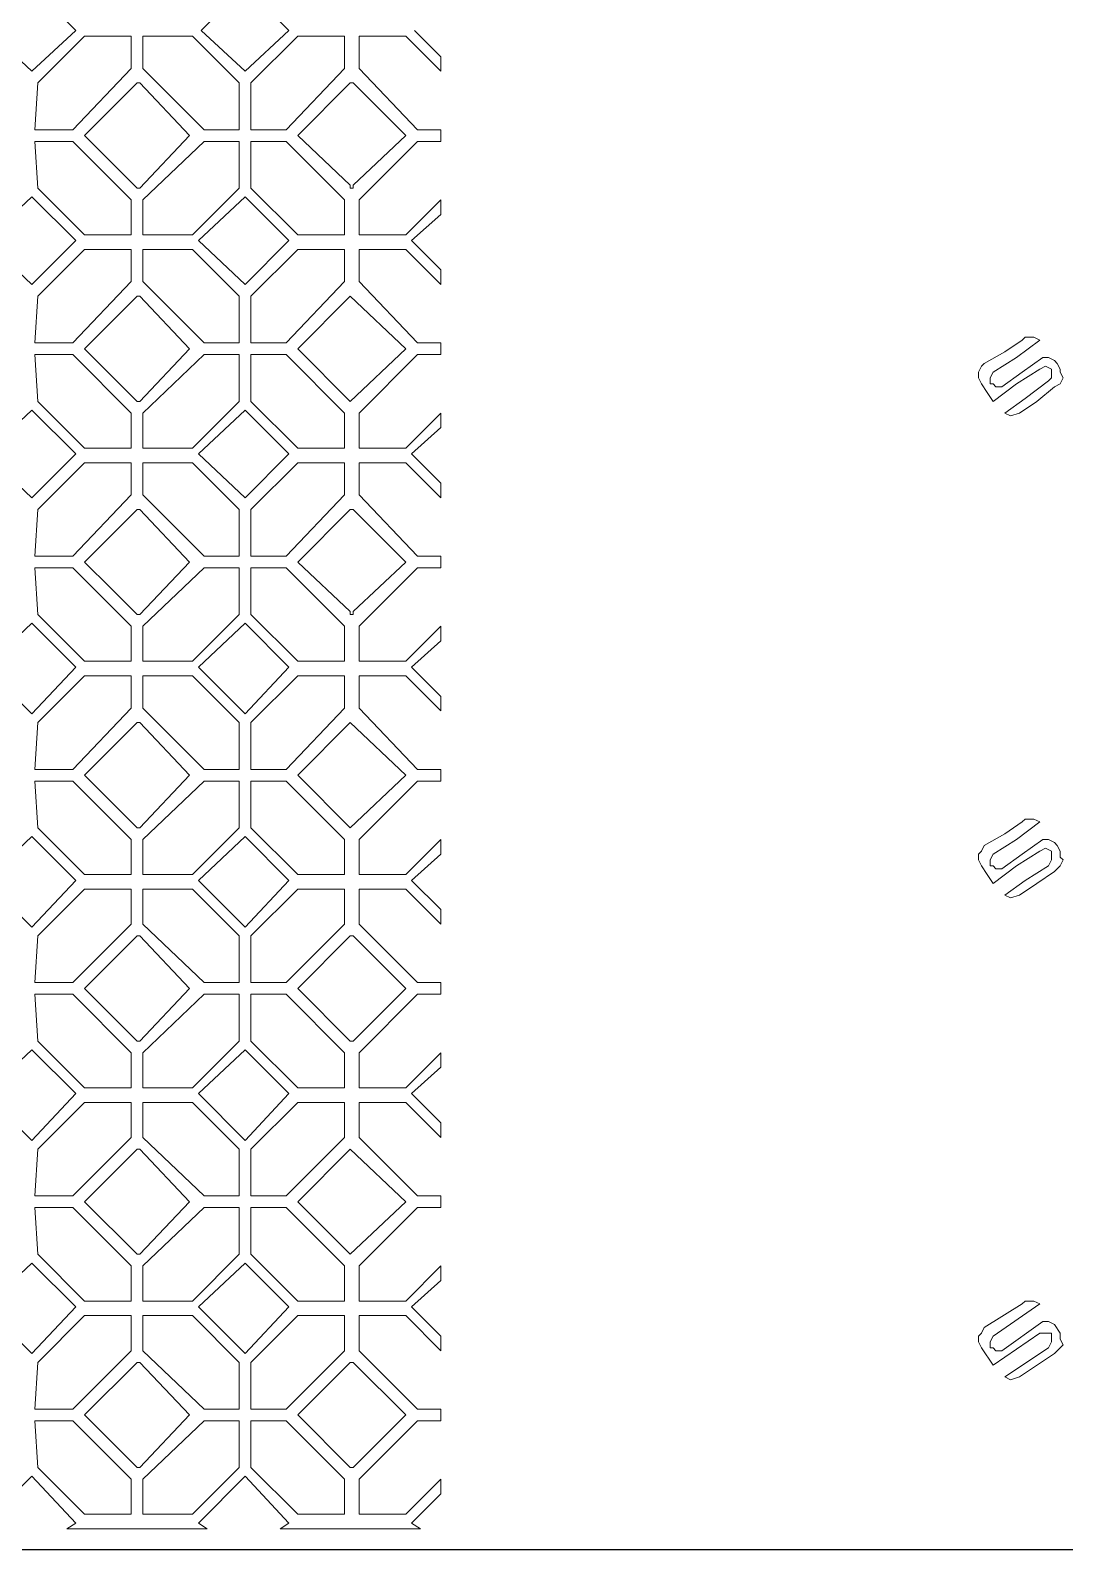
# Model space of a CAD drawing. Extents: x -66030 to 95157, y -13132 to 45879.
# Drawn here: x -18976 to -17593, y 24423 to 26454 of the extents above; entities that cross this region are included whole.
import ezdxf

# ---------------------------------------------------------------- set-up
doc = ezdxf.new("R2010")
doc.units = 0
doc.header["$LTSCALE"] = 100
doc.header["$MEASUREMENT"] = 0
doc.layers.get('0').update_dxf_attribs({"linetype": 'CONTINUOUS'})
doc.layers.add('3', color=11, linetype='CONTINUOUS')

msp = doc.modelspace()

# ---------------------------------------------------------------- linework, layer by layer
at = {"lineweight": 0}
for points in [[(-18915.2, 26454.1), (-18973.8, 26399.4), (-19032.4, 26454.1), (-18973.8, 26512.7), (-18915.2, 26454.1)], [(-18915.2, 26454.1), (-18973.8, 26399.4), (-19032.4, 26454.1), (-18973.8, 26512.7), (-18915.2, 26454.1)], [(-18630.1, 26454.1), (-18688.7, 26399.4), (-18747.3, 26454.1), (-18688.7, 26512.7), (-18630.1, 26454.1)], [(-18630.1, 26454.1), (-18688.7, 26399.4), (-18747.3, 26454.1), (-18688.7, 26512.7), (-18630.1, 26454.1)], [(-18841, 26446.3), (-18841, 26403.3), (-18919.1, 26321.3), (-18969.9, 26321.3), (-18966, 26383.8), (-18903.5, 26446.3), (-18841, 26446.3)], [(-18841, 26446.3), (-18841, 26403.3), (-18919.1, 26321.3), (-18969.9, 26321.3), (-18966, 26383.8), (-18903.5, 26446.3), (-18841, 26446.3)], [(-18825.4, 26446.3), (-18759, 26446.3), (-18696.5, 26383.8), (-18696.5, 26321.3), (-18743.4, 26321.3), (-18825.4, 26403.3), (-18825.4, 26446.3)], [(-18825.4, 26446.3), (-18759, 26446.3), (-18696.5, 26383.8), (-18696.5, 26321.3), (-18743.4, 26321.3), (-18825.4, 26403.3), (-18825.4, 26446.3)], [(-18555.9, 26446.3), (-18555.9, 26403.3), (-18634, 26321.3), (-18680.9, 26321.3), (-18680.9, 26383.8), (-18618.4, 26446.3), (-18555.9, 26446.3)], [(-18555.9, 26446.3), (-18555.9, 26403.3), (-18634, 26321.3), (-18680.9, 26321.3), (-18680.9, 26383.8), (-18618.4, 26446.3), (-18555.9, 26446.3)], [(-18762.9, 26313.5), (-18829.3, 26243.2), (-18833.2, 26243.2), (-18903.5, 26313.5), (-18833.2, 26383.8), (-18829.3, 26383.8), (-18762.9, 26313.5)], [(-18762.9, 26313.5), (-18829.3, 26243.2), (-18833.2, 26243.2), (-18903.5, 26313.5), (-18833.2, 26383.8), (-18829.3, 26383.8), (-18762.9, 26313.5)], [(-18473.9, 26313.5), (-18544.2, 26247.1), (-18544.2, 26243.2), (-18548.1, 26243.2), (-18548.1, 26247.1), (-18618.4, 26313.5), (-18548.1, 26383.8), (-18548.1, 26383.8), (-18544.2, 26383.8), (-18544.2, 26383.8), (-18473.9, 26313.5)], [(-18473.9, 26313.5), (-18544.2, 26247.1), (-18544.2, 26243.2), (-18548.1, 26243.2), (-18548.1, 26247.1), (-18618.4, 26313.5), (-18548.1, 26383.8), (-18548.1, 26383.8), (-18544.2, 26383.8), (-18544.2, 26383.8), (-18473.9, 26313.5)], [(-18841, 26180.7), (-18903.5, 26180.7), (-18966, 26243.2), (-18969.9, 26305.7), (-18919.1, 26305.7), (-18841, 26227.5), (-18841, 26180.7)], [(-18841, 26180.7), (-18903.5, 26180.7), (-18966, 26243.2), (-18969.9, 26305.7), (-18919.1, 26305.7), (-18841, 26227.5), (-18841, 26180.7)], [(-18825.4, 26180.7), (-18825.4, 26227.5), (-18743.4, 26305.7), (-18696.5, 26305.7), (-18696.5, 26243.2), (-18759, 26180.7), (-18825.4, 26180.7)], [(-18825.4, 26180.7), (-18825.4, 26227.5), (-18743.4, 26305.7), (-18696.5, 26305.7), (-18696.5, 26243.2), (-18759, 26180.7), (-18825.4, 26180.7)], [(-18555.9, 26180.7), (-18618.4, 26180.7), (-18680.9, 26243.2), (-18680.9, 26305.7), (-18634, 26305.7), (-18555.9, 26227.5), (-18555.9, 26180.7)], [(-18555.9, 26180.7), (-18618.4, 26180.7), (-18680.9, 26243.2), (-18680.9, 26305.7), (-18634, 26305.7), (-18555.9, 26227.5), (-18555.9, 26180.7)], [(-18973.8, 26231.4), (-18915.2, 26172.9), (-18973.8, 26114.3), (-19036.3, 26172.9), (-18973.8, 26231.4)], [(-18973.8, 26231.4), (-18915.2, 26172.9), (-18973.8, 26114.3), (-19036.3, 26172.9), (-18973.8, 26231.4)], [(-18688.7, 26231.4), (-18630.1, 26172.9), (-18688.7, 26114.3), (-18751.2, 26172.9), (-18688.7, 26231.4)], [(-18688.7, 26231.4), (-18630.1, 26172.9), (-18688.7, 26114.3), (-18751.2, 26172.9), (-18688.7, 26231.4)], [(-18841, 26161.1), (-18841, 26118.2), (-18919.1, 26036.1), (-18969.9, 26036.1), (-18966, 26098.6), (-18903.5, 26161.1), (-18841, 26161.1)], [(-18841, 26161.1), (-18841, 26118.2), (-18919.1, 26036.1), (-18969.9, 26036.1), (-18966, 26098.6), (-18903.5, 26161.1), (-18841, 26161.1)], [(-18825.4, 26161.1), (-18759, 26161.1), (-18696.5, 26098.6), (-18696.5, 26036.1), (-18743.4, 26036.1), (-18825.4, 26118.2), (-18825.4, 26161.1)], [(-18825.4, 26161.1), (-18759, 26161.1), (-18696.5, 26098.6), (-18696.5, 26036.1), (-18743.4, 26036.1), (-18825.4, 26118.2), (-18825.4, 26161.1)], [(-18555.9, 26161.1), (-18555.9, 26118.2), (-18634, 26036.1), (-18680.9, 26036.1), (-18680.9, 26098.6), (-18618.4, 26161.1), (-18555.9, 26161.1)], [(-18555.9, 26161.1), (-18555.9, 26118.2), (-18634, 26036.1), (-18680.9, 26036.1), (-18680.9, 26098.6), (-18618.4, 26161.1), (-18555.9, 26161.1)], [(-18762.9, 26028.3), (-18829.3, 25958), (-18833.2, 25958), (-18903.5, 26028.3), (-18833.2, 26098.6), (-18829.3, 26098.6), (-18762.9, 26028.3)], [(-18762.9, 26028.3), (-18829.3, 25958), (-18833.2, 25958), (-18903.5, 26028.3), (-18833.2, 26098.6), (-18829.3, 26098.6), (-18762.9, 26028.3)], [(-18473.9, 26028.3), (-18548.1, 25958), (-18618.4, 26028.3), (-18548.1, 26098.6), (-18473.9, 26028.3)], [(-18473.9, 26028.3), (-18548.1, 25958), (-18618.4, 26028.3), (-18548.1, 26098.6), (-18473.9, 26028.3)], [(-17700.5, 26008.8), (-17673.1, 26024.4), (-17649.7, 26040), (-17645.8, 26044), (-17638, 26044), (-17634.1, 26044), (-17626.3, 26040), (-17657.5, 26016.6), (-17688.8, 25997.1), (-17692.7, 25989.3), (-17692.7, 25985.4), (-17692.7, 25981.5), (-17688.8, 25981.5), (-17684.9, 25977.6), (-17677, 25977.6), (-17649.7, 25997.1), (-17622.4, 26016.6), (-17614.6, 26016.6), (-17606.7, 26012.7), (-17602.8, 26008.8), (-17598.9, 26001), (-17598.9, 25997.1), (-17595, 25989.3), (-17598.9, 25981.5), (-17606.7, 25977.6), (-17630.2, 25958), (-17653.6, 25942.4), (-17665.3, 25938.5), (-17673.1, 25942.4), (-17645.8, 25961.9), (-17614.6, 25985.4), (-17610.6, 25989.3), (-17610.6, 25997.1), (-17610.6, 26001), (-17610.6, 26001), (-17618.5, 26004.9), (-17626.3, 26001), (-17657.5, 25981.5), (-17688.8, 25958), (-17696.6, 25969.7), (-17704.4, 25981.5), (-17708.3, 25989.3), (-17708.3, 25997.1), (-17704.4, 26004.9), (-17700.5, 26008.8)], [(-18841, 25895.5), (-18903.5, 25895.5), (-18966, 25958), (-18969.9, 26020.5), (-18919.1, 26020.5), (-18841, 25942.4), (-18841, 25895.5)], [(-18841, 25895.5), (-18903.5, 25895.5), (-18966, 25958), (-18969.9, 26020.5), (-18919.1, 26020.5), (-18841, 25942.4), (-18841, 25895.5)], [(-18825.4, 25895.5), (-18825.4, 25942.4), (-18743.4, 26020.5), (-18696.5, 26020.5), (-18696.5, 25958), (-18759, 25895.5), (-18825.4, 25895.5)], [(-18825.4, 25895.5), (-18825.4, 25942.4), (-18743.4, 26020.5), (-18696.5, 26020.5), (-18696.5, 25958), (-18759, 25895.5), (-18825.4, 25895.5)], [(-18555.9, 25895.5), (-18618.4, 25895.5), (-18680.9, 25958), (-18680.9, 26020.5), (-18634, 26020.5), (-18555.9, 25942.4), (-18555.9, 25895.5)], [(-18555.9, 25895.5), (-18618.4, 25895.5), (-18680.9, 25958), (-18680.9, 26020.5), (-18634, 26020.5), (-18555.9, 25942.4), (-18555.9, 25895.5)], [(-18973.8, 25829.1), (-19036.3, 25887.7), (-18973.8, 25946.3), (-18915.2, 25887.7), (-18973.8, 25829.1)], [(-18973.8, 25829.1), (-19036.3, 25887.7), (-18973.8, 25946.3), (-18915.2, 25887.7), (-18973.8, 25829.1)], [(-18688.7, 25829.1), (-18751.2, 25887.7), (-18688.7, 25946.3), (-18630.1, 25887.7), (-18688.7, 25829.1)], [(-18688.7, 25829.1), (-18751.2, 25887.7), (-18688.7, 25946.3), (-18630.1, 25887.7), (-18688.7, 25829.1)], [(-18841, 25876), (-18841, 25833), (-18919.1, 25751), (-18969.9, 25751), (-18966, 25813.5), (-18903.5, 25876), (-18841, 25876)], [(-18841, 25876), (-18841, 25833), (-18919.1, 25751), (-18969.9, 25751), (-18966, 25813.5), (-18903.5, 25876), (-18841, 25876)], [(-18825.4, 25876), (-18759, 25876), (-18696.5, 25813.5), (-18696.5, 25751), (-18743.4, 25751), (-18825.4, 25833), (-18825.4, 25876)], [(-18825.4, 25876), (-18759, 25876), (-18696.5, 25813.5), (-18696.5, 25751), (-18743.4, 25751), (-18825.4, 25833), (-18825.4, 25876)], [(-18555.9, 25876), (-18555.9, 25833), (-18634, 25751), (-18680.9, 25751), (-18680.9, 25813.5), (-18618.4, 25876), (-18555.9, 25876)], [(-18555.9, 25876), (-18555.9, 25833), (-18634, 25751), (-18680.9, 25751), (-18680.9, 25813.5), (-18618.4, 25876), (-18555.9, 25876)], [(-18868.4, 25708), (-18903.5, 25743.2), (-18833.2, 25813.5), (-18829.3, 25813.5), (-18762.9, 25743.2), (-18829.3, 25672.9), (-18833.2, 25672.9), (-18868.4, 25708)], [(-18868.4, 25708), (-18903.5, 25743.2), (-18833.2, 25813.5), (-18829.3, 25813.5), (-18762.9, 25743.2), (-18829.3, 25672.9), (-18833.2, 25672.9), (-18868.4, 25708)], [(-18473.9, 25743.2), (-18544.2, 25676.8), (-18544.2, 25672.9), (-18548.1, 25672.9), (-18548.1, 25676.8), (-18618.4, 25743.2), (-18548.1, 25813.5), (-18548.1, 25813.5), (-18544.2, 25813.5), (-18544.2, 25813.5), (-18473.9, 25743.2)], [(-18473.9, 25743.2), (-18544.2, 25676.8), (-18544.2, 25672.9), (-18548.1, 25672.9), (-18548.1, 25676.8), (-18618.4, 25743.2), (-18548.1, 25813.5), (-18548.1, 25813.5), (-18544.2, 25813.5), (-18544.2, 25813.5), (-18473.9, 25743.2)], [(-18841, 25610.4), (-18903.5, 25610.4), (-18966, 25672.9), (-18969.9, 25735.4), (-18919.1, 25735.4), (-18841, 25657.3), (-18841, 25610.4)], [(-18841, 25610.4), (-18903.5, 25610.4), (-18966, 25672.9), (-18969.9, 25735.4), (-18919.1, 25735.4), (-18841, 25657.3), (-18841, 25610.4)], [(-18825.4, 25610.4), (-18825.4, 25657.3), (-18743.4, 25735.4), (-18696.5, 25735.4), (-18696.5, 25672.9), (-18759, 25610.4), (-18825.4, 25610.4)], [(-18825.4, 25610.4), (-18825.4, 25657.3), (-18743.4, 25735.4), (-18696.5, 25735.4), (-18696.5, 25672.9), (-18759, 25610.4), (-18825.4, 25610.4)], [(-18555.9, 25610.4), (-18618.4, 25610.4), (-18680.9, 25672.9), (-18680.9, 25735.4), (-18634, 25735.4), (-18555.9, 25657.3), (-18555.9, 25610.4)], [(-18555.9, 25610.4), (-18618.4, 25610.4), (-18680.9, 25672.9), (-18680.9, 25735.4), (-18634, 25735.4), (-18555.9, 25657.3), (-18555.9, 25610.4)], [(-18973.8, 25661.2), (-18915.2, 25602.6), (-18973.8, 25540.1), (-19036.3, 25602.6), (-18973.8, 25661.2)], [(-18973.8, 25661.2), (-18915.2, 25602.6), (-18973.8, 25540.1), (-19036.3, 25602.6), (-18973.8, 25661.2)], [(-18688.7, 25661.2), (-18630.1, 25602.6), (-18688.7, 25540.1), (-18751.2, 25602.6), (-18688.7, 25661.2)], [(-18688.7, 25661.2), (-18630.1, 25602.6), (-18688.7, 25540.1), (-18751.2, 25602.6), (-18688.7, 25661.2)], [(-18841, 25590.9), (-18841, 25547.9), (-18919.1, 25465.9), (-18969.9, 25465.9), (-18966, 25528.4), (-18903.5, 25590.9), (-18841, 25590.9)], [(-18841, 25590.9), (-18841, 25547.9), (-18919.1, 25465.9), (-18969.9, 25465.9), (-18966, 25528.4), (-18903.5, 25590.9), (-18841, 25590.9)], [(-18825.4, 25590.9), (-18759, 25590.9), (-18696.5, 25528.4), (-18696.5, 25465.9), (-18743.4, 25465.9), (-18825.4, 25547.9), (-18825.4, 25590.9)], [(-18825.4, 25590.9), (-18759, 25590.9), (-18696.5, 25528.4), (-18696.5, 25465.9), (-18743.4, 25465.9), (-18825.4, 25547.9), (-18825.4, 25590.9)], [(-18555.9, 25590.9), (-18555.9, 25547.9), (-18634, 25465.9), (-18680.9, 25465.9), (-18680.9, 25528.4), (-18618.4, 25590.9), (-18555.9, 25590.9)], [(-18555.9, 25590.9), (-18555.9, 25547.9), (-18634, 25465.9), (-18680.9, 25465.9), (-18680.9, 25528.4), (-18618.4, 25590.9), (-18555.9, 25590.9)], [(-18903.5, 25458.1), (-18833.2, 25528.4), (-18829.3, 25528.4), (-18762.9, 25458.1), (-18829.3, 25387.8), (-18833.2, 25387.8), (-18903.5, 25458.1)], [(-18903.5, 25458.1), (-18833.2, 25528.4), (-18829.3, 25528.4), (-18762.9, 25458.1), (-18829.3, 25387.8), (-18833.2, 25387.8), (-18903.5, 25458.1)], [(-18618.4, 25458.1), (-18548.1, 25528.4), (-18473.9, 25458.1), (-18548.1, 25387.8), (-18618.4, 25458.1)], [(-18618.4, 25458.1), (-18548.1, 25528.4), (-18473.9, 25458.1), (-18548.1, 25387.8), (-18618.4, 25458.1)], [(-18841, 25325.3), (-18903.5, 25325.3), (-18966, 25387.8), (-18969.9, 25450.2), (-18919.1, 25450.2), (-18841, 25372.1), (-18841, 25325.3)], [(-18841, 25325.3), (-18903.5, 25325.3), (-18966, 25387.8), (-18969.9, 25450.2), (-18919.1, 25450.2), (-18841, 25372.1), (-18841, 25325.3)], [(-18825.4, 25325.3), (-18825.4, 25372.1), (-18743.4, 25450.2), (-18696.5, 25450.2), (-18696.5, 25387.8), (-18759, 25325.3), (-18825.4, 25325.3)], [(-18825.4, 25325.3), (-18825.4, 25372.1), (-18743.4, 25450.2), (-18696.5, 25450.2), (-18696.5, 25387.8), (-18759, 25325.3), (-18825.4, 25325.3)], [(-18555.9, 25325.3), (-18618.4, 25325.3), (-18680.9, 25387.8), (-18680.9, 25450.2), (-18634, 25450.2), (-18555.9, 25372.1), (-18555.9, 25325.3)], [(-18555.9, 25325.3), (-18618.4, 25325.3), (-18680.9, 25387.8), (-18680.9, 25450.2), (-18634, 25450.2), (-18555.9, 25372.1), (-18555.9, 25325.3)], [(-17700.5, 25364.3), (-17673.1, 25379.9), (-17649.7, 25395.6), (-17645.8, 25399.5), (-17638, 25399.5), (-17634.1, 25399.5), (-17626.3, 25395.6), (-17657.5, 25372.1), (-17688.8, 25352.6), (-17692.7, 25344.8), (-17692.7, 25337), (-17692.7, 25337), (-17688.8, 25337), (-17684.9, 25333.1), (-17677, 25333.1), (-17649.7, 25352.6), (-17622.4, 25372.1), (-17614.6, 25372.1), (-17606.7, 25368.2), (-17602.8, 25364.3), (-17598.9, 25356.5), (-17598.9, 25348.7), (-17595, 25344.8), (-17598.9, 25337), (-17606.7, 25329.2), (-17630.2, 25313.5), (-17653.6, 25297.9), (-17665.3, 25294), (-17673.1, 25297.9), (-17645.8, 25317.4), (-17614.6, 25337), (-17610.6, 25344.8), (-17610.6, 25352.6), (-17610.6, 25356.5), (-17610.6, 25356.5), (-17618.5, 25360.4), (-17626.3, 25356.5), (-17657.5, 25337), (-17688.8, 25313.5), (-17696.6, 25325.3), (-17704.4, 25337), (-17708.3, 25344.8), (-17708.3, 25352.6), (-17704.4, 25356.5), (-17700.5, 25364.3)], [(-18973.8, 25254.9), (-19036.3, 25317.4), (-18973.8, 25376), (-18915.2, 25317.4), (-18973.8, 25254.9)], [(-18973.8, 25254.9), (-19036.3, 25317.4), (-18973.8, 25376), (-18915.2, 25317.4), (-18973.8, 25254.9)], [(-18688.7, 25254.9), (-18751.2, 25317.4), (-18688.7, 25376), (-18630.1, 25317.4), (-18688.7, 25254.9)], [(-18688.7, 25254.9), (-18751.2, 25317.4), (-18688.7, 25376), (-18630.1, 25317.4), (-18688.7, 25254.9)], [(-18841, 25305.7), (-18841, 25258.9), (-18919.1, 25180.7), (-18969.9, 25180.7), (-18966, 25243.2), (-18903.5, 25305.7), (-18841, 25305.7)], [(-18841, 25305.7), (-18841, 25258.9), (-18919.1, 25180.7), (-18969.9, 25180.7), (-18966, 25243.2), (-18903.5, 25305.7), (-18841, 25305.7)], [(-18825.4, 25305.7), (-18759, 25305.7), (-18696.5, 25243.2), (-18696.5, 25180.7), (-18743.4, 25180.7), (-18825.4, 25258.9), (-18825.4, 25305.7)], [(-18825.4, 25305.7), (-18759, 25305.7), (-18696.5, 25243.2), (-18696.5, 25180.7), (-18743.4, 25180.7), (-18825.4, 25258.9), (-18825.4, 25305.7)], [(-18555.9, 25305.7), (-18555.9, 25258.9), (-18634, 25180.7), (-18680.9, 25180.7), (-18680.9, 25243.2), (-18618.4, 25305.7), (-18555.9, 25305.7)], [(-18555.9, 25305.7), (-18555.9, 25258.9), (-18634, 25180.7), (-18680.9, 25180.7), (-18680.9, 25243.2), (-18618.4, 25305.7), (-18555.9, 25305.7)], [(-18868.4, 25208.1), (-18833.2, 25243.2), (-18829.3, 25243.2), (-18762.9, 25172.9), (-18829.3, 25102.6), (-18833.2, 25102.6), (-18903.5, 25172.9), (-18868.4, 25208.1)], [(-18868.4, 25208.1), (-18833.2, 25243.2), (-18829.3, 25243.2), (-18762.9, 25172.9), (-18829.3, 25102.6), (-18833.2, 25102.6), (-18903.5, 25172.9), (-18868.4, 25208.1)], [(-18473.9, 25172.9), (-18544.2, 25102.6), (-18544.2, 25102.6), (-18548.1, 25102.6), (-18548.1, 25102.6), (-18618.4, 25172.9), (-18548.1, 25243.2), (-18548.1, 25243.2), (-18544.2, 25243.2), (-18544.2, 25243.2), (-18473.9, 25172.9)], [(-18473.9, 25172.9), (-18544.2, 25102.6), (-18544.2, 25102.6), (-18548.1, 25102.6), (-18548.1, 25102.6), (-18618.4, 25172.9), (-18548.1, 25243.2), (-18548.1, 25243.2), (-18544.2, 25243.2), (-18544.2, 25243.2), (-18473.9, 25172.9)], [(-18841, 25040.1), (-18903.5, 25040.1), (-18966, 25102.6), (-18969.9, 25165.1), (-18919.1, 25165.1), (-18841, 25087), (-18841, 25040.1)], [(-18841, 25040.1), (-18903.5, 25040.1), (-18966, 25102.6), (-18969.9, 25165.1), (-18919.1, 25165.1), (-18841, 25087), (-18841, 25040.1)], [(-18825.4, 25040.1), (-18825.4, 25087), (-18743.4, 25165.1), (-18696.5, 25165.1), (-18696.5, 25102.6), (-18759, 25040.1), (-18825.4, 25040.1)], [(-18825.4, 25040.1), (-18825.4, 25087), (-18743.4, 25165.1), (-18696.5, 25165.1), (-18696.5, 25102.6), (-18759, 25040.1), (-18825.4, 25040.1)], [(-18555.9, 25040.1), (-18618.4, 25040.1), (-18680.9, 25102.6), (-18680.9, 25165.1), (-18634, 25165.1), (-18555.9, 25087), (-18555.9, 25040.1)], [(-18555.9, 25040.1), (-18618.4, 25040.1), (-18680.9, 25102.6), (-18680.9, 25165.1), (-18634, 25165.1), (-18555.9, 25087), (-18555.9, 25040.1)], [(-18973.8, 25090.9), (-18915.2, 25032.3), (-18973.8, 24969.8), (-19036.3, 25032.3), (-18973.8, 25090.9)], [(-18973.8, 25090.9), (-18915.2, 25032.3), (-18973.8, 24969.8), (-19036.3, 25032.3), (-18973.8, 25090.9)], [(-18688.7, 25090.9), (-18630.1, 25032.3), (-18688.7, 24969.8), (-18751.2, 25032.3), (-18688.7, 25090.9)], [(-18688.7, 25090.9), (-18630.1, 25032.3), (-18688.7, 24969.8), (-18751.2, 25032.3), (-18688.7, 25090.9)], [(-18841, 25020.6), (-18841, 24973.7), (-18919.1, 24895.6), (-18969.9, 24895.6), (-18966, 24958.1), (-18903.5, 25020.6), (-18841, 25020.6)], [(-18841, 25020.6), (-18841, 24973.7), (-18919.1, 24895.6), (-18969.9, 24895.6), (-18966, 24958.1), (-18903.5, 25020.6), (-18841, 25020.6)], [(-18825.4, 25020.6), (-18759, 25020.6), (-18696.5, 24958.1), (-18696.5, 24895.6), (-18743.4, 24895.6), (-18825.4, 24973.7), (-18825.4, 25020.6)], [(-18825.4, 25020.6), (-18759, 25020.6), (-18696.5, 24958.1), (-18696.5, 24895.6), (-18743.4, 24895.6), (-18825.4, 24973.7), (-18825.4, 25020.6)], [(-18555.9, 25020.6), (-18555.9, 24973.7), (-18634, 24895.6), (-18680.9, 24895.6), (-18680.9, 24958.1), (-18618.4, 25020.6), (-18555.9, 25020.6)], [(-18555.9, 25020.6), (-18555.9, 24973.7), (-18634, 24895.6), (-18680.9, 24895.6), (-18680.9, 24958.1), (-18618.4, 25020.6), (-18555.9, 25020.6)], [(-18762.9, 24887.8), (-18829.3, 24817.5), (-18833.2, 24817.5), (-18903.5, 24887.8), (-18833.2, 24958.1), (-18829.3, 24958.1), (-18762.9, 24887.8)], [(-18762.9, 24887.8), (-18829.3, 24817.5), (-18833.2, 24817.5), (-18903.5, 24887.8), (-18833.2, 24958.1), (-18829.3, 24958.1), (-18762.9, 24887.8)], [(-18473.9, 24887.8), (-18548.1, 24817.5), (-18618.4, 24887.8), (-18548.1, 24958.1), (-18473.9, 24887.8)], [(-18473.9, 24887.8), (-18548.1, 24817.5), (-18618.4, 24887.8), (-18548.1, 24958.1), (-18473.9, 24887.8)], [(-18841, 24755), (-18903.5, 24755), (-18966, 24817.5), (-18969.9, 24880), (-18919.1, 24880), (-18841, 24801.9), (-18841, 24755)], [(-18841, 24755), (-18903.5, 24755), (-18966, 24817.5), (-18969.9, 24880), (-18919.1, 24880), (-18841, 24801.9), (-18841, 24755)], [(-18825.4, 24755), (-18825.4, 24801.9), (-18743.4, 24880), (-18696.5, 24880), (-18696.5, 24817.5), (-18759, 24755), (-18825.4, 24755)], [(-18825.4, 24755), (-18825.4, 24801.9), (-18743.4, 24880), (-18696.5, 24880), (-18696.5, 24817.5), (-18759, 24755), (-18825.4, 24755)], [(-18555.9, 24755), (-18618.4, 24755), (-18680.9, 24817.5), (-18680.9, 24880), (-18634, 24880), (-18555.9, 24801.9), (-18555.9, 24755)], [(-18555.9, 24755), (-18618.4, 24755), (-18680.9, 24817.5), (-18680.9, 24880), (-18634, 24880), (-18555.9, 24801.9), (-18555.9, 24755)], [(-18973.8, 24684.7), (-19036.3, 24747.2), (-18973.8, 24805.8), (-18915.2, 24747.2), (-18973.8, 24684.7)], [(-18973.8, 24684.7), (-19036.3, 24747.2), (-18973.8, 24805.8), (-18915.2, 24747.2), (-18973.8, 24684.7)], [(-18688.7, 24684.7), (-18751.2, 24747.2), (-18688.7, 24805.8), (-18630.1, 24747.2), (-18688.7, 24684.7)], [(-18688.7, 24684.7), (-18751.2, 24747.2), (-18688.7, 24805.8), (-18630.1, 24747.2), (-18688.7, 24684.7)], [(-17700.5, 24719.8), (-17649.7, 24751.1), (-17645.8, 24755), (-17638, 24755), (-17634.1, 24755), (-17626.3, 24751.1), (-17688.8, 24708.1), (-17692.7, 24700.3), (-17692.7, 24692.5), (-17688.8, 24692.5), (-17684.9, 24688.6), (-17677, 24688.6), (-17622.4, 24727.6), (-17614.6, 24727.6), (-17606.7, 24723.7), (-17598.9, 24712), (-17598.9, 24704.2), (-17595, 24696.4), (-17598.9, 24692.5), (-17606.7, 24684.7), (-17653.6, 24653.4), (-17665.3, 24649.5), (-17673.1, 24653.4), (-17614.6, 24692.5), (-17610.6, 24700.3), (-17610.6, 24708.1), (-17610.6, 24712), (-17618.5, 24712), (-17626.3, 24712), (-17688.8, 24669.1), (-17704.4, 24692.5), (-17708.3, 24700.3), (-17708.3, 24708.1), (-17704.4, 24712), (-17700.5, 24719.8)], [(-18841, 24735.5), (-18841, 24688.6), (-18919.1, 24610.5), (-18969.9, 24610.5), (-18966, 24673), (-18903.5, 24735.5), (-18841, 24735.5)], [(-18841, 24735.5), (-18841, 24688.6), (-18919.1, 24610.5), (-18969.9, 24610.5), (-18966, 24673), (-18903.5, 24735.5), (-18841, 24735.5)], [(-18825.4, 24735.5), (-18759, 24735.5), (-18696.5, 24673), (-18696.5, 24610.5), (-18743.4, 24610.5), (-18825.4, 24688.6), (-18825.4, 24735.5)], [(-18825.4, 24735.5), (-18759, 24735.5), (-18696.5, 24673), (-18696.5, 24610.5), (-18743.4, 24610.5), (-18825.4, 24688.6), (-18825.4, 24735.5)], [(-18555.9, 24735.5), (-18555.9, 24688.6), (-18634, 24610.5), (-18680.9, 24610.5), (-18680.9, 24673), (-18618.4, 24735.5), (-18555.9, 24735.5)], [(-18555.9, 24735.5), (-18555.9, 24688.6), (-18634, 24610.5), (-18680.9, 24610.5), (-18680.9, 24673), (-18618.4, 24735.5), (-18555.9, 24735.5)], [(-18762.9, 24602.7), (-18829.3, 24532.3), (-18833.2, 24532.3), (-18903.5, 24602.7), (-18833.2, 24673), (-18829.3, 24673), (-18762.9, 24602.7)], [(-18762.9, 24602.7), (-18829.3, 24532.3), (-18833.2, 24532.3), (-18903.5, 24602.7), (-18833.2, 24673), (-18829.3, 24673), (-18762.9, 24602.7)], [(-18473.9, 24602.7), (-18544.2, 24532.3), (-18544.2, 24532.3), (-18548.1, 24532.3), (-18548.1, 24532.3), (-18618.4, 24602.7), (-18548.1, 24673), (-18548.1, 24673), (-18544.2, 24673), (-18544.2, 24673), (-18473.9, 24602.7)], [(-18473.9, 24602.7), (-18544.2, 24532.3), (-18544.2, 24532.3), (-18548.1, 24532.3), (-18548.1, 24532.3), (-18618.4, 24602.7), (-18548.1, 24673), (-18548.1, 24673), (-18544.2, 24673), (-18544.2, 24673), (-18473.9, 24602.7)], [(-18841, 24469.8), (-18903.5, 24469.8), (-18966, 24532.3), (-18969.9, 24594.8), (-18919.1, 24594.8), (-18841, 24516.7), (-18841, 24469.8)], [(-18841, 24469.8), (-18903.5, 24469.8), (-18966, 24532.3), (-18969.9, 24594.8), (-18919.1, 24594.8), (-18841, 24516.7), (-18841, 24469.8)], [(-18825.4, 24469.8), (-18825.4, 24516.7), (-18743.4, 24594.8), (-18696.5, 24594.8), (-18696.5, 24532.3), (-18759, 24469.8), (-18825.4, 24469.8)], [(-18825.4, 24469.8), (-18825.4, 24516.7), (-18743.4, 24594.8), (-18696.5, 24594.8), (-18696.5, 24532.3), (-18759, 24469.8), (-18825.4, 24469.8)], [(-18555.9, 24469.8), (-18618.4, 24469.8), (-18680.9, 24532.3), (-18680.9, 24594.8), (-18634, 24594.8), (-18555.9, 24516.7), (-18555.9, 24469.8)], [(-18555.9, 24469.8), (-18618.4, 24469.8), (-18680.9, 24532.3), (-18680.9, 24594.8), (-18634, 24594.8), (-18555.9, 24516.7), (-18555.9, 24469.8)]]:
    msp.add_lwpolyline(points, close=True, dxfattribs=at)
msp.add_lwpolyline([(-19036.3, 24458.1), (-18973.8, 24520.6), (-18915.2, 24458.1), (-18927, 24450.3), (-18903.5, 24450.3), (-18903.5, 24450.3), (-18841, 24450.3), (-18841, 24450.3), (-18825.4, 24450.3), (-18825.4, 24450.3), (-18759, 24450.3), (-18759, 24450.3), (-18739.5, 24450.3), (-18751.2, 24458.1), (-18688.7, 24520.6), (-18630.1, 24458.1), (-18641.8, 24450.3), (-18618.4, 24450.3), (-18618.4, 24450.3), (-18555.9, 24450.3), (-18555.9, 24450.3), (-18536.4, 24450.3), (-18536.4, 24450.3), (-18473.9, 24450.3), (-18473.9, 24450.3), (-18454.3, 24450.3), (-18466.1, 24458.1), (-18427, 24497.2), (-18427, 24516.7), (-18473.9, 24469.8), (-18536.4, 24469.8), (-18536.4, 24516.7), (-18458.2, 24594.8), (-18427, 24594.8), (-18427, 24610.5), (-18458.2, 24610.5), (-18536.4, 24688.6), (-18536.4, 24735.5), (-18473.9, 24735.5), (-18427, 24688.6), (-18427, 24708.1), (-18466.1, 24747.2), (-18427, 24782.3), (-18427, 24801.9), (-18473.9, 24755), (-18536.4, 24755), (-18536.4, 24801.9), (-18458.2, 24880), (-18427, 24880), (-18427, 24895.6), (-18458.2, 24895.6), (-18536.4, 24973.7), (-18536.4, 25020.6), (-18473.9, 25020.6), (-18427, 24973.7), (-18427, 24993.2), (-18466.1, 25032.3), (-18427, 25067.5), (-18427, 25087), (-18473.9, 25040.1), (-18536.4, 25040.1), (-18536.4, 25087), (-18458.2, 25165.1), (-18427, 25165.1), (-18427, 25180.7), (-18458.2, 25180.7), (-18536.4, 25258.9), (-18536.4, 25305.7), (-18473.9, 25305.7), (-18427, 25258.9), (-18427, 25278.4), (-18466.1, 25317.4), (-18427, 25352.6), (-18427, 25372.1), (-18473.9, 25325.3), (-18536.4, 25325.3), (-18536.4, 25372.1), (-18458.2, 25450.2), (-18427, 25450.2), (-18427, 25465.9), (-18458.2, 25465.9), (-18536.4, 25547.9), (-18536.4, 25590.9), (-18473.9, 25590.9), (-18427, 25544), (-18427, 25563.5), (-18466.1, 25602.6), (-18427, 25637.7), (-18427, 25657.3), (-18473.9, 25610.4), (-18536.4, 25610.4), (-18536.4, 25657.3), (-18458.2, 25735.4), (-18427, 25735.4), (-18427, 25751), (-18458.2, 25751), (-18536.4, 25833), (-18536.4, 25876), (-18473.9, 25876), (-18427, 25829.1), (-18427, 25848.7), (-18466.1, 25887.7), (-18427, 25922.9), (-18427, 25942.4), (-18473.9, 25895.5), (-18536.4, 25895.5), (-18536.4, 25942.4), (-18458.2, 26020.5), (-18427, 26020.5), (-18427, 26036.1), (-18458.2, 26036.1), (-18536.4, 26118.2), (-18536.4, 26161.1), (-18473.9, 26161.1), (-18427, 26114.3), (-18427, 26133.8), (-18466.1, 26172.9), (-18427, 26208), (-18427, 26227.5), (-18473.9, 26180.7), (-18536.4, 26180.7), (-18536.4, 26227.5), (-18458.2, 26305.7), (-18427, 26305.7), (-18427, 26321.3), (-18458.2, 26321.3), (-18536.4, 26403.3), (-18536.4, 26446.3), (-18473.9, 26446.3), (-18427, 26399.4), (-18427, 26418.9), (-18462.1, 26454.1)], dxfattribs=at)
msp.add_lwpolyline([(-19036.3, 24458.1), (-18973.8, 24520.6), (-18915.2, 24458.1), (-18927, 24450.3), (-18903.5, 24450.3), (-18903.5, 24450.3), (-18841, 24450.3), (-18841, 24450.3), (-18825.4, 24450.3), (-18825.4, 24450.3), (-18759, 24450.3), (-18759, 24450.3), (-18739.5, 24450.3), (-18751.2, 24458.1), (-18688.7, 24520.6), (-18630.1, 24458.1), (-18641.8, 24450.3), (-18618.4, 24450.3), (-18618.4, 24450.3), (-18555.9, 24450.3), (-18555.9, 24450.3), (-18536.4, 24450.3), (-18536.4, 24450.3), (-18473.9, 24450.3), (-18473.9, 24450.3), (-18454.3, 24450.3), (-18466.1, 24458.1), (-18427, 24497.2), (-18427, 24516.7), (-18473.9, 24469.8), (-18536.4, 24469.8), (-18536.4, 24516.7), (-18458.2, 24594.8), (-18427, 24594.8), (-18427, 24610.5), (-18458.2, 24610.5), (-18536.4, 24688.6), (-18536.4, 24735.5), (-18473.9, 24735.5), (-18427, 24688.6), (-18427, 24708.1), (-18466.1, 24747.2), (-18427, 24782.3), (-18427, 24801.9), (-18473.9, 24755), (-18536.4, 24755), (-18536.4, 24801.9), (-18458.2, 24880), (-18427, 24880), (-18427, 24895.6), (-18458.2, 24895.6), (-18536.4, 24973.7), (-18536.4, 25020.6), (-18473.9, 25020.6), (-18427, 24973.7), (-18427, 24993.2), (-18466.1, 25032.3), (-18427, 25067.5), (-18427, 25087), (-18473.9, 25040.1), (-18536.4, 25040.1), (-18536.4, 25087), (-18458.2, 25165.1), (-18427, 25165.1), (-18427, 25180.7), (-18458.2, 25180.7), (-18536.4, 25258.9), (-18536.4, 25305.7), (-18473.9, 25305.7), (-18427, 25258.9), (-18427, 25278.4), (-18466.1, 25317.4), (-18427, 25352.6), (-18427, 25372.1), (-18473.9, 25325.3), (-18536.4, 25325.3), (-18536.4, 25372.1), (-18458.2, 25450.2), (-18427, 25450.2), (-18427, 25465.9), (-18458.2, 25465.9), (-18536.4, 25547.9), (-18536.4, 25590.9), (-18473.9, 25590.9), (-18427, 25544), (-18427, 25563.5), (-18466.1, 25602.6), (-18427, 25637.7), (-18427, 25657.3), (-18473.9, 25610.4), (-18536.4, 25610.4), (-18536.4, 25657.3), (-18458.2, 25735.4), (-18427, 25735.4), (-18427, 25751), (-18458.2, 25751), (-18536.4, 25833), (-18536.4, 25876), (-18473.9, 25876), (-18427, 25829.1), (-18427, 25848.7), (-18466.1, 25887.7), (-18427, 25922.9), (-18427, 25942.4), (-18473.9, 25895.5), (-18536.4, 25895.5), (-18536.4, 25942.4), (-18458.2, 26020.5), (-18427, 26020.5), (-18427, 26036.1), (-18458.2, 26036.1), (-18536.4, 26118.2), (-18536.4, 26161.1), (-18473.9, 26161.1), (-18427, 26114.3), (-18427, 26133.8), (-18466.1, 26172.9), (-18427, 26208), (-18427, 26227.5), (-18473.9, 26180.7), (-18536.4, 26180.7), (-18536.4, 26227.5), (-18458.2, 26305.7), (-18427, 26305.7), (-18427, 26321.3), (-18458.2, 26321.3), (-18536.4, 26403.3), (-18536.4, 26446.3), (-18473.9, 26446.3), (-18427, 26399.4), (-18427, 26418.9), (-18462.1, 26454.1)], dxfattribs=at)
at = {"layer": '3'}
msp.add_line((-66009.4, 24422.6), (95156.9, 24422.6), dxfattribs=at)

doc.saveas('drawing.dxf')
